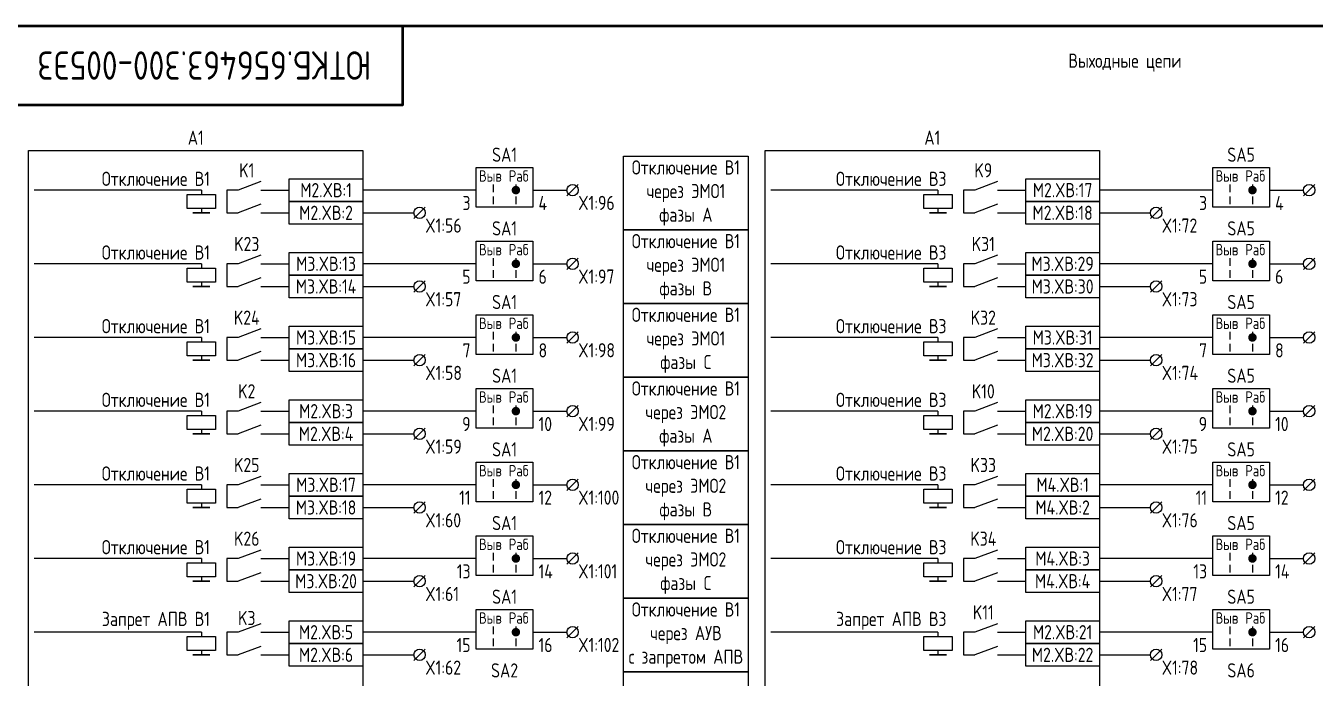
# Model space of a CAD drawing. Header units: millimetres. Extents: x -1102 to 3953, y -90 to 618.
# Drawn here: x 443.5 to 671.1, y 176.9 to 292 of the extents above; entities that cross this region are included whole.
import ezdxf

# ---------------------------------------------------------------- set-up
doc = ezdxf.new("R2010")
doc.units = ezdxf.units.MM
doc.styles.add('Gost_type_A', font='GOST_0.TTF')

# ---------------------------------------------------------------- blocks, each defined once
blk = doc.blocks.new('Штамп угловой верхний')
at = {"lineweight": 50}
blk.add_lwpolyline([(0, 0), (70, 0), (70, -14), (0, -14)], close=True, dxfattribs=at)
blk = doc.blocks.new('Формат_А3')
at = {"lineweight": 50}
blk.add_lwpolyline([(-400, 292), (-5, 292), (-5, 5), (-400, 5)], close=True, dxfattribs=at)
blk = doc.blocks.new('POINT')
at = {"const_width": 0.75}
blk.add_lwpolyline([(-0.375, 0, 1), (0.375, 0, 1)], format="xyb", close=True, dxfattribs=at)
blk = doc.blocks.new('Переключатель_положение')
for p, q in [((2, 1), (2, -0.34)), ((2, -1.14), (2, -2.49))]:
    blk.add_line(p, q)

msp = doc.modelspace()

# ---------------------------------------------------------------- linework, layer by layer
at = {"ltscale": 4.32}
for p, q in [((485, 264.5), (481, 263)), ((615, 264.5), (611, 263)), ((485, 260.5), (481, 259)), ((615, 260.5), (611, 259)), ((485, 251.5), (481, 250)), ((615, 251.5), (611, 250)), ((485, 247.5), (481, 246)), ((615, 247.5), (611, 246)), ((485, 238.5), (481, 237)), ((615, 238.5), (611, 237)), ((485, 234.5), (481, 233)), ((615, 234.5), (611, 233)), ((485, 225.5), (481, 224)), ((615, 225.5), (611, 224)), ((485, 221.5), (481, 220)), ((615, 221.5), (611, 220)), ((485, 212.5), (481, 211)), ((615, 212.5), (611, 211)), ((485, 208.5), (481, 207)), ((615, 208.5), (611, 207)), ((485, 199.5), (481, 198)), ((615, 199.5), (611, 198)), ((485, 195.5), (481, 194)), ((615, 195.5), (611, 194)), ((485, 186.5), (481, 185)), ((615, 186.5), (611, 185)), ((485, 182.5), (481, 181)), ((615, 182.5), (611, 181))]:
    msp.add_line(p, q, dxfattribs=at)
for p, q in [((541.01, 264), (539.01, 262)), ((671.01, 264), (669.01, 262)), ((474.5, 263), (445, 263)), ((474.5, 263), (474.5, 262.25)), ((523, 263), (503, 263)), ((604.5, 263), (575, 263)), ((604.5, 263), (604.5, 262.25)), ((653, 263), (633, 263)), ((474.5, 259.75), (474.5, 259)), ((514.01, 260), (512.01, 258)), ((604.5, 259.75), (604.5, 259)), ((644, 260), (642, 258)), ((503, 259), (512, 259)), ((633, 259), (642, 259)), ((541.01, 251), (539.01, 249)), ((671.01, 251), (669.01, 249)), ((474.5, 250), (445, 250)), ((474.5, 250), (474.5, 249.25)), ((523, 250), (503, 250)), ((604.5, 250), (575, 250)), ((604.5, 250), (604.5, 249.25)), ((653, 250), (633, 250)), ((474.5, 246.75), (474.5, 246)), ((503, 246), (512, 246)), ((514.01, 247), (512.01, 245)), ((604.5, 246.75), (604.5, 246)), ((633, 246), (642, 246)), ((644, 247), (642, 245)), ((474.5, 237), (445, 237)), ((474.5, 237), (474.5, 236.25)), ((523, 237), (503, 237)), ((541.01, 238), (539.01, 236)), ((604.5, 237), (575, 237)), ((604.5, 237), (604.5, 236.25)), ((653, 237), (633, 237)), ((671.01, 238), (669.01, 236)), ((474.5, 233.75), (474.5, 233)), ((503, 233), (512, 233)), ((514.01, 234), (512.01, 232)), ((604.5, 233.75), (604.5, 233)), ((633, 233), (642, 233)), ((644, 234), (642, 232)), ((474.5, 224), (445, 224)), ((474.5, 224), (474.5, 223.25)), ((523, 224), (503, 224)), ((541.01, 225), (539.01, 223)), ((604.5, 224), (575, 224)), ((604.5, 224), (604.5, 223.25)), ((653, 224), (633, 224)), ((671.01, 225), (669.01, 223)), ((514.01, 221), (512.01, 219)), ((644, 221), (642, 219)), ((474.5, 220.75), (474.5, 220)), ((503, 220), (512, 220)), ((604.5, 220.75), (604.5, 220)), ((633, 220), (642, 220)), ((541.01, 212), (539.01, 210)), ((671.01, 212), (669.01, 210)), ((474.5, 211), (445, 211)), ((474.5, 211), (474.5, 210.25)), ((523, 211), (503, 211)), ((604.5, 211), (575, 211)), ((604.5, 211), (604.5, 210.25)), ((653, 211), (633, 211)), ((474.5, 207.75), (474.5, 207)), ((514.01, 208), (512.01, 206)), ((604.5, 207.75), (604.5, 207)), ((644, 208), (642, 206)), ((503, 207), (512, 207)), ((633, 207), (642, 207)), ((474.5, 198), (445, 198)), ((474.5, 198), (474.5, 197.25)), ((523, 198), (503, 198)), ((541.01, 199), (539.01, 197)), ((604.5, 198), (575, 198)), ((604.5, 198), (604.5, 197.25)), ((653, 198), (633, 198)), ((671.01, 199), (669.01, 197)), ((474.5, 194.75), (474.5, 194)), ((503, 194), (512, 194)), ((514.01, 195), (512.01, 193)), ((604.5, 194.75), (604.5, 194)), ((633, 194), (642, 194)), ((644, 195), (642, 193)), ((474.5, 185), (445, 185)), ((474.5, 185), (474.5, 184.25)), ((523, 185), (503, 185)), ((541.01, 186), (539.01, 184)), ((604.5, 185), (575, 185)), ((604.5, 185), (604.5, 184.25)), ((653, 185), (633, 185)), ((671.01, 186), (669.01, 184)), ((474.5, 181.75), (474.5, 181)), ((503, 181), (512, 181)), ((514.01, 182), (512.01, 180)), ((604.5, 181.75), (604.5, 181)), ((633, 181), (642, 181)), ((644, 182), (642, 180))]:
    msp.add_line(p, q)
at = {"ltscale": 1.08}
for p, q in [((481, 263), (479, 263)), ((479, 263), (479, 259)), ((485, 263), (490, 263)), ((611, 263), (609, 263)), ((609, 263), (609, 259)), ((615, 263), (620, 263)), ((479, 259), (481, 259)), ((485, 259), (490, 259)), ((609, 259), (611, 259)), ((615, 259), (620, 259)), ((481, 250), (479, 250)), ((479, 250), (479, 246)), ((485, 250), (490, 250)), ((611, 250), (609, 250)), ((609, 250), (609, 246)), ((615, 250), (620, 250)), ((479, 246), (481, 246)), ((485, 246), (490, 246)), ((609, 246), (611, 246)), ((615, 246), (620, 246)), ((481, 237), (479, 237)), ((479, 237), (479, 233)), ((485, 237), (490, 237)), ((611, 237), (609, 237)), ((609, 237), (609, 233)), ((615, 237), (620, 237)), ((479, 233), (481, 233)), ((485, 233), (490, 233)), ((609, 233), (611, 233)), ((615, 233), (620, 233)), ((481, 224), (479, 224)), ((479, 224), (479, 220)), ((485, 224), (490, 224)), ((611, 224), (609, 224)), ((609, 224), (609, 220)), ((615, 224), (620, 224)), ((479, 220), (481, 220)), ((485, 220), (490, 220)), ((609, 220), (611, 220)), ((615, 220), (620, 220)), ((481, 211), (479, 211)), ((479, 211), (479, 207)), ((485, 211), (490, 211)), ((611, 211), (609, 211)), ((609, 211), (609, 207)), ((615, 211), (620, 211)), ((479, 207), (481, 207)), ((485, 207), (490, 207)), ((609, 207), (611, 207)), ((615, 207), (620, 207)), ((481, 198), (479, 198)), ((479, 198), (479, 194)), ((485, 198), (490, 198)), ((611, 198), (609, 198)), ((609, 198), (609, 194)), ((615, 198), (620, 198)), ((479, 194), (481, 194)), ((485, 194), (490, 194)), ((609, 194), (611, 194)), ((615, 194), (620, 194)), ((481, 185), (479, 185)), ((479, 185), (479, 181)), ((485, 185), (490, 185)), ((611, 185), (609, 185)), ((609, 185), (609, 181)), ((615, 185), (620, 185)), ((479, 181), (481, 181)), ((485, 181), (490, 181)), ((609, 181), (611, 181)), ((615, 181), (620, 181))]:
    msp.add_line(p, q, dxfattribs=at)
at = {"ltscale": 4}
for p, q in [((533, 263), (539.01, 263)), ((663, 263), (669.01, 263)), ((533, 250), (539.01, 250)), ((663, 250), (669.01, 250)), ((533, 237), (539.01, 237)), ((663, 237), (669.01, 237)), ((533, 224), (539.01, 224)), ((663, 224), (669.01, 224)), ((533, 211), (539.01, 211)), ((663, 211), (669.01, 211)), ((533, 198), (539.01, 198)), ((663, 198), (669.01, 198)), ((533, 185), (539.01, 185)), ((663, 185), (669.01, 185))]:
    msp.add_line(p, q, dxfattribs=at)
for points in [[(444, 270), (503, 270), (503, 57), (444, 57)], [(549, 269), (571, 269), (571, 256), (549, 256)], [(574, 270), (633, 270), (633, 57), (574, 57)], [(523, 267), (533, 267), (533, 260), (523, 260)], [(653, 267), (663, 267), (663, 260), (653, 260)], [(490, 265), (503, 265), (503, 261), (490, 261)], [(620, 265), (633, 265), (633, 261), (620, 261)], [(477, 262.25), (477, 259.75), (472, 259.75), (472, 262.25)], [(607, 262.25), (607, 259.75), (602, 259.75), (602, 262.25)], [(490, 261), (503, 261), (503, 257), (490, 257)], [(620, 261), (633, 261), (633, 257), (620, 257)], [(476, 259), (473, 259)], [(606, 259), (603, 259)], [(549, 256), (571, 256), (571, 243), (549, 243)], [(523, 254), (533, 254), (533, 247), (523, 247)], [(653, 254), (663, 254), (663, 247), (653, 247)], [(490, 252), (503, 252), (503, 248), (490, 248)], [(620, 252), (633, 252), (633, 248), (620, 248)], [(477, 249.25), (477, 246.75), (472, 246.75), (472, 249.25)], [(607, 249.25), (607, 246.75), (602, 246.75), (602, 249.25)], [(476, 246), (473, 246)], [(490, 248), (503, 248), (503, 244), (490, 244)], [(606, 246), (603, 246)], [(620, 248), (633, 248), (633, 244), (620, 244)], [(549, 243), (571, 243), (571, 230), (549, 230)], [(490, 239), (503, 239), (503, 235), (490, 235)], [(523, 241), (533, 241), (533, 234), (523, 234)], [(620, 239), (633, 239), (633, 235), (620, 235)], [(653, 241), (663, 241), (663, 234), (653, 234)], [(477, 236.25), (477, 233.75), (472, 233.75), (472, 236.25)], [(490, 235), (503, 235), (503, 231), (490, 231)], [(607, 236.25), (607, 233.75), (602, 233.75), (602, 236.25)], [(620, 235), (633, 235), (633, 231), (620, 231)], [(476, 233), (473, 233)], [(606, 233), (603, 233)], [(549, 230), (571, 230), (571, 217), (549, 217)], [(523, 228), (533, 228), (533, 221), (523, 221)], [(653, 228), (663, 228), (663, 221), (653, 221)], [(490, 226), (503, 226), (503, 222), (490, 222)], [(620, 226), (633, 226), (633, 222), (620, 222)], [(477, 223.25), (477, 220.75), (472, 220.75), (472, 223.25)], [(607, 223.25), (607, 220.75), (602, 220.75), (602, 223.25)], [(490, 222), (503, 222), (503, 218), (490, 218)], [(620, 222), (633, 222), (633, 218), (620, 218)], [(476, 220), (473, 220)], [(606, 220), (603, 220)], [(549, 217), (571, 217), (571, 204), (549, 204)], [(523, 215), (533, 215), (533, 208), (523, 208)], [(653, 215), (663, 215), (663, 208), (653, 208)], [(490, 213), (503, 213), (503, 209), (490, 209)], [(620, 213), (633, 213), (633, 209), (620, 209)], [(477, 210.25), (477, 207.75), (472, 207.75), (472, 210.25)], [(607, 210.25), (607, 207.75), (602, 207.75), (602, 210.25)], [(490, 209), (503, 209), (503, 205), (490, 205)], [(620, 209), (633, 209), (633, 205), (620, 205)], [(476, 207), (473, 207)], [(606, 207), (603, 207)], [(549, 204), (571, 204), (571, 191), (549, 191)], [(523, 202), (533, 202), (533, 195), (523, 195)], [(653, 202), (663, 202), (663, 195), (653, 195)], [(490, 200), (503, 200), (503, 196), (490, 196)], [(620, 200), (633, 200), (633, 196), (620, 196)], [(477, 197.25), (477, 194.75), (472, 194.75), (472, 197.25)], [(490, 196), (503, 196), (503, 192), (490, 192)], [(607, 197.25), (607, 194.75), (602, 194.75), (602, 197.25)], [(620, 196), (633, 196), (633, 192), (620, 192)], [(476, 194), (473, 194)], [(606, 194), (603, 194)], [(523, 189), (533, 189), (533, 182), (523, 182)], [(549, 191), (571, 191), (571, 178), (549, 178)], [(653, 189), (663, 189), (663, 182), (653, 182)], [(490, 187), (503, 187), (503, 183), (490, 183)], [(620, 187), (633, 187), (633, 183), (620, 183)], [(477, 184.25), (477, 181.75), (472, 181.75), (472, 184.25)], [(490, 183), (503, 183), (503, 179), (490, 179)], [(607, 184.25), (607, 181.75), (602, 181.75), (602, 184.25)], [(620, 183), (633, 183), (633, 179), (620, 179)], [(476, 181), (473, 181)], [(606, 181), (603, 181)], [(549, 178), (571, 178), (571, 165), (549, 165)]]:
    msp.add_lwpolyline(points, close=True)
for centre in [(540.01, 263), (670.01, 263), (513.01, 259), (643, 259), (540.01, 250), (670.01, 250), (513.01, 246), (643, 246), (540.01, 237), (670.01, 237), (513.01, 233), (643, 233), (540.01, 224), (670.01, 224), (513.01, 220), (643, 220), (540.01, 211), (670.01, 211), (513.01, 207), (643, 207), (540.01, 198), (670.01, 198), (513.01, 194), (643, 194), (540.01, 185), (670.01, 185), (513.01, 181), (643, 181)]:
    msp.add_circle(centre, 1)

# ---------------------------------------------------------------- block references
for name, p in [('Формат_А3', (840, 0)), ('Штамп угловой верхний', (440, 292)), ('Переключатель_положение', (524, 263)), ('Переключатель_положение', (528, 263)), ('Переключатель_положение', (654, 263)), ('Переключатель_положение', (658, 263)), ('POINT', (530, 263)), ('POINT', (660, 263)), ('Переключатель_положение', (524, 250)), ('POINT', (530, 250)), ('Переключатель_положение', (528, 250)), ('Переключатель_положение', (654, 250)), ('POINT', (660, 250)), ('Переключатель_положение', (658, 250)), ('Переключатель_положение', (524, 237)), ('POINT', (530, 237)), ('Переключатель_положение', (528, 237)), ('Переключатель_положение', (654, 237)), ('POINT', (660, 237)), ('Переключатель_положение', (658, 237)), ('Переключатель_положение', (524, 224)), ('POINT', (530, 224)), ('Переключатель_положение', (528, 224)), ('Переключатель_положение', (654, 224)), ('POINT', (660, 224)), ('Переключатель_положение', (658, 224)), ('Переключатель_положение', (524, 211)), ('POINT', (530, 211)), ('Переключатель_положение', (528, 211)), ('Переключатель_положение', (654, 211)), ('POINT', (660, 211)), ('Переключатель_положение', (658, 211)), ('Переключатель_положение', (524, 198)), ('POINT', (530, 198)), ('Переключатель_положение', (528, 198)), ('Переключатель_положение', (654, 198)), ('POINT', (660, 198)), ('Переключатель_положение', (658, 198)), ('Переключатель_положение', (524, 185)), ('POINT', (530, 185)), ('Переключатель_положение', (528, 185)), ('Переключатель_положение', (654, 185)), ('POINT', (660, 185)), ('Переключатель_положение', (658, 185))]:
    msp.add_blockref(name, p)

# ---------------------------------------------------------------- texts
at = {"insert": (475, 285), "char_height": 5, "width": 70, "attachment_point": 5, "rotation": 180, "style": 'Gost_type_A'}
msp.add_mtext('ЮТКБ.656463.300-005Э3', dxfattribs=at)
at = {"char_height": 2.5, "line_spacing_factor": 0.9, "style": 'Gost_type_A'}
for s, insert, width, attachment_point in [('Выходные цепи', (637.5, 285.5), 127, 5), ('A1', (473.5, 271), 59, 8), ('A1', (603.5, 271), 59, 8), ('X1:56', (514.01, 258), 8, 1), ('X1:72', (644, 258), 8, 1), ('X1:57', (514.01, 245), 8, 1), ('X1:73', (644, 245), 8, 1), ('X1:58', (514.01, 232), 8, 1), ('X1:74', (644, 232), 8, 1), ('X1:59', (514.01, 219), 8, 1), ('X1:75', (644, 219), 8, 1), ('X1:60', (514.01, 206), 8, 1), ('X1:76', (644, 206), 8, 1), ('X1:61', (514.01, 193), 8, 1), ('X1:77', (644, 193), 8, 1), ('X1:62', (514.01, 180), 8, 1), ('X1:78', (644, 180), 8, 1)]:
    msp.add_mtext(s, dxfattribs=dict(at, insert=insert, width=width, attachment_point=attachment_point))
at = {"style": 'Gost_type_A'}
for s, insert, char_height, width, attachment_point in [('SA1', (528, 268), 2.5, 10, 8), ('SA5', (658, 268), 2.5, 10, 8), ('K1', (482.5, 266.5), 2.5, 5, 5), ('Выв', (525.5, 265.5), 2, 5, 5), ('Раб', (530.5, 265.5), 2, 5, 5), ('Отключение В1\\Pчерез ЭМО1\\Pфазы A', (560, 262.5), 2.5, 21.9988, 5), ('K9', (612.5, 266.5), 2.5, 5, 5), ('Выв', (655.5, 265.5), 2, 5, 5), ('Раб', (660.5, 265.5), 2, 5, 5), ('Отключение В1', (476, 265), 2.5, 31.0015, 6), ('M2.XВ:1', (496.5, 263), 2.5, 13, 5), ('Отключение В3', (606, 265), 2.5, 31.0015, 6), ('M2.XВ:17', (626.5, 263), 2.5, 13, 5), ('3', (522, 261.98), 2.5, 5, 3), ('4', (534, 261.98), 2.5, 5, 1), ('3', (652, 261.98), 2.5, 5, 3), ('4', (664, 261.98), 2.5, 5, 1), ('M2.XВ:2', (496.5, 259), 2.5, 13, 5), ('M2.XВ:18', (626.5, 259), 2.5, 13, 5), ('SA1', (528, 255), 2.5, 10, 8), ('SA5', (658, 255), 2.5, 10, 8), ('Отключение В1\\Pчерез ЭМО1\\Pфазы B', (560, 249.5), 2.5, 21.9988, 5), ('K23', (482.5, 253.5), 2.5, 5, 5), ('Выв', (525.5, 252.5), 2, 5, 5), ('Раб', (530.5, 252.5), 2, 5, 5), ('K31', (612.5, 253.5), 2.5, 5, 5), ('Выв', (655.5, 252.5), 2, 5, 5), ('Раб', (660.5, 252.5), 2, 5, 5), ('M3.XВ:13', (496.5, 250), 2.5, 13, 5), ('M3.XВ:29', (626.5, 250), 2.5, 13, 5), ('5', (522, 248.98), 2.5, 5, 3), ('6', (534, 248.98), 2.5, 5, 1), ('5', (652, 248.98), 2.5, 5, 3), ('6', (664, 248.98), 2.5, 5, 1), ('M3.XВ:14', (496.5, 246), 2.5, 13, 5), ('M3.XВ:30', (626.5, 246), 2.5, 13, 5), ('SA1', (528, 242), 2.5, 10, 8), ('SA5', (658, 242), 2.5, 10, 8), ('K24', (482.5, 240.5), 2.5, 5, 5), ('Отключение В1\\Pчерез ЭМО1\\Pфазы C', (560, 236.5), 2.5, 21.9988, 5), ('K32', (612.5, 240.5), 2.5, 5, 5), ('Выв', (525.5, 239.5), 2, 5, 5), ('Раб', (530.5, 239.5), 2, 5, 5), ('Выв', (655.5, 239.5), 2, 5, 5), ('Раб', (660.5, 239.5), 2, 5, 5), ('M3.XВ:15', (496.5, 237), 2.5, 13, 5), ('M3.XВ:31', (626.5, 237), 2.5, 13, 5), ('7', (522, 235.98), 2.5, 5, 3), ('8', (534, 235.98), 2.5, 5, 1), ('7', (652, 235.98), 2.5, 5, 3), ('8', (664, 235.98), 2.5, 5, 1), ('M3.XВ:16', (496.5, 233), 2.5, 13, 5), ('M3.XВ:32', (626.5, 233), 2.5, 13, 5), ('SA1', (528, 229), 2.5, 10, 8), ('SA5', (658, 229), 2.5, 10, 8), ('K2', (482.5, 227.5), 2.5, 5, 5), ('Отключение В1\\Pчерез ЭМО2\\Pфазы A', (560, 223.5), 2.5, 21.9988, 5), ('K10', (612.5, 227.5), 2.5, 5, 5), ('Отключение В1', (476, 226), 2.5, 31.0015, 6), ('Выв', (525.5, 226.5), 2, 5, 5), ('Раб', (530.5, 226.5), 2, 5, 5), ('Отключение В3', (606, 226), 2.5, 31.0015, 6), ('Выв', (655.5, 226.5), 2, 5, 5), ('Раб', (660.5, 226.5), 2, 5, 5), ('M2.XВ:3', (496.5, 224), 2.5, 13, 5), ('M2.XВ:19', (626.5, 224), 2.5, 13, 5), ('M2.XВ:4', (496.5, 220), 2.5, 13, 5), ('9', (522, 222.98), 2.5, 5, 3), ('10', (534, 222.98), 2.5, 5, 1), ('M2.XВ:20', (626.5, 220), 2.5, 13, 5), ('9', (652, 222.98), 2.5, 5, 3), ('10', (664, 222.98), 2.5, 5, 1), ('SA1', (528, 216), 2.5, 10, 8), ('SA5', (658, 216), 2.5, 10, 8), ('Отключение В1\\Pчерез ЭМО2\\Pфазы B', (560, 210.5), 2.5, 21.9988, 5), ('K25', (482.5, 214.5), 2.5, 5, 5), ('Выв', (525.5, 213.5), 2, 5, 5), ('Раб', (530.5, 213.5), 2, 5, 5), ('K33', (612.5, 214.5), 2.5, 5, 5), ('Выв', (655.5, 213.5), 2, 5, 5), ('Раб', (660.5, 213.5), 2, 5, 5), ('M3.XВ:17', (496.5, 211), 2.5, 13, 5), ('M4.XВ:1', (626.5, 211), 2.5, 13, 5), ('11', (522, 209.98), 2.5, 5, 3), ('12', (534, 209.98), 2.5, 5, 1), ('11', (652, 209.98), 2.5, 5, 3), ('12', (664, 209.98), 2.5, 5, 1), ('M3.XВ:18', (496.5, 207), 2.5, 13, 5), ('M4.XВ:2', (626.5, 207), 2.5, 13, 5), ('SA1', (528, 203), 2.5, 10, 8), ('SA5', (658, 203), 2.5, 10, 8), ('K26', (482.5, 201.5), 2.5, 5, 5), ('Отключение В1\\Pчерез ЭМО2\\Pфазы C', (560, 197.5), 2.5, 21.9988, 5), ('K34', (612.5, 201.5), 2.5, 5, 5), ('Выв', (525.5, 200.5), 2, 5, 5), ('Раб', (530.5, 200.5), 2, 5, 5), ('Выв', (655.5, 200.5), 2, 5, 5), ('Раб', (660.5, 200.5), 2, 5, 5), ('M3.XВ:19', (496.5, 198), 2.5, 13, 5), ('M4.XВ:3', (626.5, 198), 2.5, 13, 5), ('13', (522, 196.98), 2.5, 5, 3), ('14', (534, 196.98), 2.5, 5, 1), ('13', (652, 196.98), 2.5, 5, 3), ('14', (664, 196.98), 2.5, 5, 1), ('M3.XВ:20', (496.5, 194), 2.5, 13, 5), ('M4.XВ:4', (626.5, 194), 2.5, 13, 5), ('SA1', (528, 190), 2.5, 10, 8), ('SA5', (658, 190), 2.5, 10, 8), ('Отключение В1 через АУВ\\Pс запретом АПВ', (560, 184.5), 2.5, 21.9988, 5), ('K11', (612.5, 188.5), 2.5, 5, 5), ('Запрет АПВ В1', (476, 187), 2.5, 31.0015, 6), ('K3', (482.5, 187.5), 2.5, 5, 5), ('Выв', (525.5, 187.5), 2, 5, 5), ('Раб', (530.5, 187.5), 2, 5, 5), ('Запрет АПВ В3', (606, 187), 2.5, 31.0015, 6), ('Выв', (655.5, 187.5), 2, 5, 5), ('Раб', (660.5, 187.5), 2, 5, 5), ('M2.XВ:5', (496.5, 185), 2.5, 13, 5), ('M2.XВ:21', (626.5, 185), 2.5, 13, 5), ('M2.XВ:6', (496.5, 181), 2.5, 13, 5), ('15', (522, 183.98), 2.5, 5, 3), ('16', (534, 183.98), 2.5, 5, 1), ('M2.XВ:22', (626.5, 181), 2.5, 13, 5), ('15', (652, 183.98), 2.5, 5, 3), ('16', (664, 183.98), 2.5, 5, 1), ('SA2', (528, 177), 2.5, 10, 8), ('SA6', (658, 177), 2.5, 10, 8)]:
    msp.add_mtext(s, dxfattribs=dict(at, insert=insert, char_height=char_height, width=width, attachment_point=attachment_point))
at = {"color": 18, "true_color": 0x000000, "char_height": 2.5, "width": 8, "attachment_point": 1, "line_spacing_factor": 0.9, "style": 'Gost_type_A'}
for s, insert in [('X1:96', (541.01, 262)), ('X1:97', (541.01, 249)), ('X1:98', (541.01, 236)), ('X1:99', (541.01, 223)), ('X1:100', (541.01, 210)), ('X1:101', (541.01, 197)), ('X1:102', (541.01, 184))]:
    msp.add_mtext(s, dxfattribs=dict(at, insert=insert))
at = {"color": 210, "char_height": 2.5, "width": 31.0015, "attachment_point": 6, "style": 'Gost_type_A'}
for s, insert in [('Отключение В1', (476, 252)), ('Отключение В3', (606, 252)), ('Отключение В1', (476, 239)), ('Отключение В3', (606, 239)), ('Отключение В1', (476, 213)), ('Отключение В3', (606, 213)), ('Отключение В1', (476, 200)), ('Отключение В3', (606, 200))]:
    msp.add_mtext(s, dxfattribs=dict(at, insert=insert))

doc.saveas('drawing.dxf')
